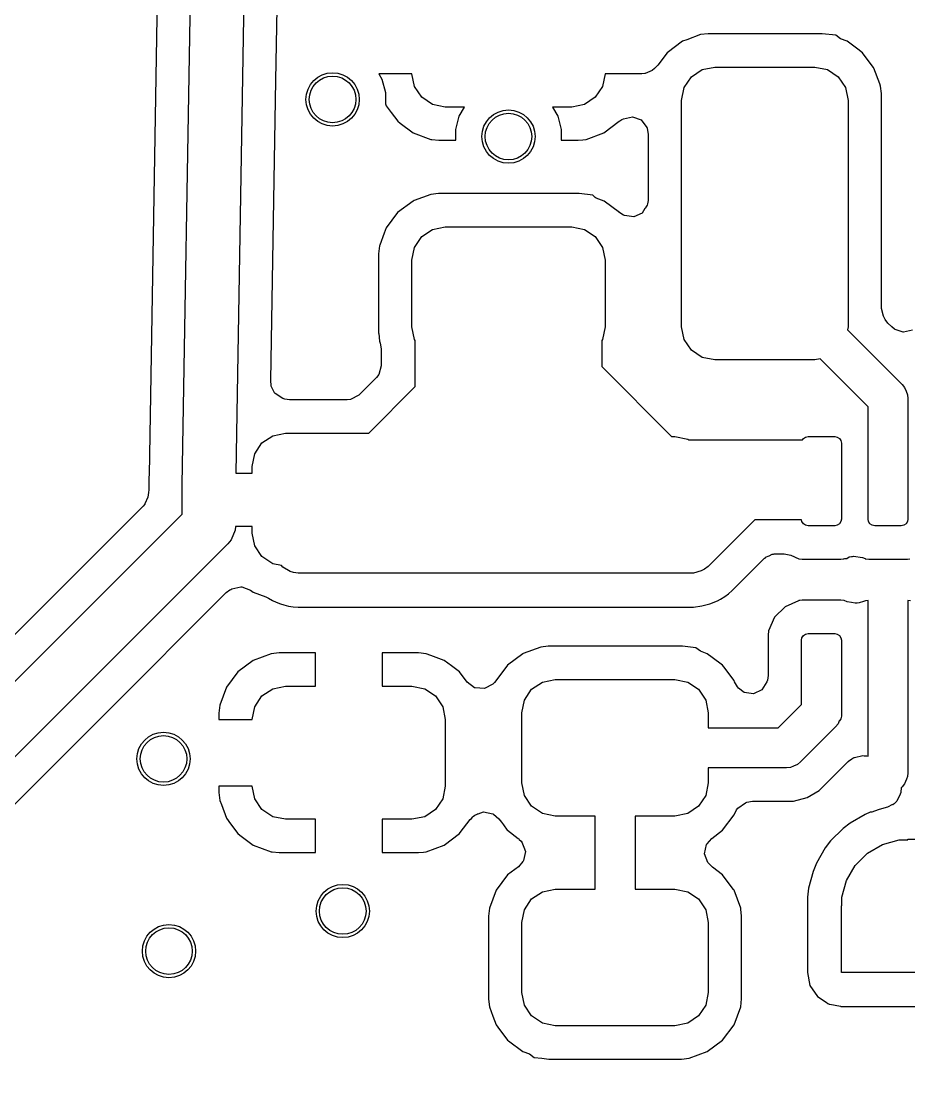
# Model space of a CAD drawing. Header units: inches. Extents: x 0.01 to 5.35, y 0.01 to 3.37.
# Drawn here: x 2.2865 to 2.5489, y 2.6522 to 2.965 of the extents above; entities that cross this region are included whole.
import ezdxf

# ---------------------------------------------------------------- set-up
doc = ezdxf.new("R2010")
doc.units = ezdxf.units.IN
doc.header["$MEASUREMENT"] = 0
doc.layers.add('BLACK', color=250, linetype='CONTINUOUS')

msp = doc.modelspace()

# ---------------------------------------------------------------- linework, layer by layer
at = {"layer": 'BLACK', "linetype": 'CONTINUOUS'}
for p, q in [((2.32681, 2.97895), (2.32428, 2.83087)), ((2.3341, 2.82793), (2.33667, 2.97899)), ((2.35236, 2.97554), (2.3499, 2.83134)), ((2.36175, 2.94756), (2.36211, 2.96871)), ((2.48203, 2.95905), (2.4775, 2.95565)), ((2.48323, 2.95949), (2.48203, 2.95905)), ((2.48203, 2.95905), (2.48203, 2.95905)), ((2.48734, 2.96103), (2.48323, 2.95949)), ((2.48955, 2.96126), (2.48734, 2.96103)), ((2.48961, 2.96127), (2.48955, 2.96126)), ((2.48969, 2.96128), (2.48961, 2.96127)), ((2.52299, 2.96128), (2.48969, 2.96128)), ((2.48969, 2.96128), (2.48969, 2.96128)), ((2.5231, 2.96128), (2.52299, 2.96128)), ((2.52299, 2.96128), (2.52299, 2.96128)), ((2.52299, 2.96128), (2.52299, 2.96128)), ((2.52329, 2.96125), (2.5231, 2.96128)), ((2.5273, 2.96082), (2.52329, 2.96125)), ((2.52869, 2.95977), (2.5273, 2.96082)), ((2.53064, 2.95905), (2.52869, 2.95977)), ((2.53382, 2.95667), (2.53064, 2.95905)), ((2.53064, 2.95905), (2.53064, 2.95905)), ((2.53064, 2.95905), (2.53064, 2.95905)), ((2.53064, 2.95905), (2.53064, 2.95905)), ((2.4775, 2.95565), (2.47474, 2.95197)), ((2.4775, 2.95565), (2.4775, 2.95565)), ((2.53518, 2.95565), (2.53382, 2.95667)), ((2.53603, 2.95451), (2.53518, 2.95565)), ((2.53518, 2.95565), (2.53518, 2.95565)), ((2.53518, 2.95565), (2.53518, 2.95565)), ((2.53847, 2.95125), (2.53603, 2.95451)), ((2.40201, 2.94945), (2.39219, 2.94945)), ((2.39219, 2.94945), (2.39309, 2.94788)), ((2.40276, 2.94568), (2.40201, 2.94945)), ((2.45909, 2.94945), (2.45835, 2.94568)), ((2.46997, 2.94945), (2.45909, 2.94945)), ((2.47084, 2.94953), (2.46997, 2.94945)), ((2.47098, 2.94955), (2.47084, 2.94953)), ((2.47304, 2.95045), (2.47098, 2.94955)), ((2.47376, 2.95098), (2.47304, 2.95045)), ((2.47474, 2.95197), (2.47376, 2.95098)), ((2.48462, 2.94853), (2.48781, 2.95067)), ((2.48781, 2.95067), (2.49157, 2.95142)), ((2.49157, 2.95142), (2.5211, 2.95142)), ((2.5211, 2.95142), (2.52487, 2.95067)), ((2.52487, 2.95067), (2.52806, 2.94853)), ((2.53857, 2.95112), (2.53847, 2.95125)), ((2.54029, 2.94651), (2.53857, 2.95112)), ((2.53857, 2.95112), (2.53857, 2.95112)), ((2.53857, 2.95112), (2.53857, 2.95112)), ((2.36023, 2.85875), (2.36175, 2.94756)), ((2.39309, 2.94788), (2.39416, 2.94391)), ((2.48248, 2.94534), (2.48462, 2.94853)), ((2.52806, 2.94853), (2.5302, 2.94534)), ((2.54055, 2.94581), (2.54029, 2.94651)), ((2.54029, 2.94651), (2.54029, 2.94651)), ((2.54029, 2.94651), (2.54029, 2.94651)), ((2.39416, 2.94391), (2.39416, 2.94056)), ((2.40489, 2.94249), (2.40276, 2.94568)), ((2.45835, 2.94568), (2.45621, 2.94249)), ((2.48173, 2.94157), (2.48248, 2.94534)), ((2.5302, 2.94534), (2.53094, 2.94157)), ((2.54079, 2.9436), (2.54055, 2.94581)), ((2.5408, 2.94354), (2.54079, 2.9436)), ((2.54081, 2.94346), (2.5408, 2.94354)), ((2.54081, 2.88007), (2.54081, 2.94346)), ((2.39416, 2.94056), (2.3944, 2.93992)), ((2.40808, 2.94036), (2.40489, 2.94249)), ((2.41185, 2.93961), (2.40808, 2.94036)), ((2.45302, 2.94036), (2.44925, 2.93961)), ((2.45621, 2.94249), (2.45302, 2.94036)), ((2.48173, 2.87465), (2.48173, 2.94157)), ((2.53094, 2.94157), (2.53094, 2.87465)), ((2.3944, 2.93992), (2.3944, 2.93992)), ((2.3944, 2.93992), (2.39581, 2.93803)), ((2.39581, 2.93803), (2.39779, 2.93539)), ((2.41757, 2.93961), (2.41185, 2.93961)), ((2.41493, 2.93291), (2.41599, 2.93688)), ((2.41599, 2.93688), (2.41757, 2.93961)), ((2.44925, 2.93961), (2.44352, 2.93961)), ((2.44352, 2.93961), (2.44509, 2.93688)), ((2.44509, 2.93688), (2.44616, 2.93291)), ((2.39779, 2.93539), (2.39779, 2.93539)), ((2.39779, 2.93539), (2.39856, 2.93481)), ((2.39856, 2.93481), (2.40232, 2.93199)), ((2.45878, 2.93199), (2.46331, 2.93539)), ((2.46331, 2.93539), (2.46345, 2.93549)), ((2.46331, 2.93539), (2.46331, 2.93539)), ((2.46345, 2.93549), (2.46346, 2.93548)), ((2.46346, 2.93548), (2.46409, 2.93591)), ((2.46409, 2.93591), (2.46454, 2.93616)), ((2.46454, 2.93616), (2.46723, 2.93674)), ((2.46723, 2.93674), (2.46981, 2.93578)), ((2.46981, 2.93578), (2.47146, 2.93358)), ((2.40232, 2.93199), (2.40232, 2.93199)), ((2.40232, 2.93199), (2.40762, 2.93002)), ((2.41493, 2.92976), (2.41493, 2.93291)), ((2.44616, 2.93291), (2.44616, 2.92976)), ((2.45348, 2.93002), (2.45878, 2.93199)), ((2.45878, 2.93199), (2.45878, 2.93199)), ((2.47146, 2.93358), (2.47147, 2.93354)), ((2.47147, 2.93354), (2.47152, 2.93341)), ((2.47152, 2.93341), (2.47156, 2.9333)), ((2.47156, 2.9333), (2.47187, 2.93159)), ((2.47187, 2.93159), (2.47187, 2.91235)), ((2.40762, 2.93002), (2.40762, 2.93002)), ((2.40762, 2.93002), (2.40789, 2.92999)), ((2.40789, 2.92999), (2.40997, 2.92976)), ((2.40997, 2.92976), (2.40997, 2.92976)), ((2.40997, 2.92976), (2.40997, 2.92976)), ((2.40997, 2.92976), (2.41493, 2.92976)), ((2.44616, 2.92976), (2.45113, 2.92976)), ((2.45113, 2.92976), (2.45114, 2.92976)), ((2.45114, 2.92976), (2.45254, 2.92992)), ((2.45114, 2.92976), (2.45114, 2.92976)), ((2.45254, 2.92992), (2.45348, 2.93002)), ((2.45348, 2.93002), (2.45348, 2.93002)), ((2.40231, 2.9118), (2.39777, 2.90841)), ((2.40264, 2.91192), (2.40231, 2.9118)), ((2.40231, 2.9118), (2.40231, 2.9118)), ((2.40762, 2.91378), (2.40264, 2.91192)), ((2.40982, 2.91402), (2.40762, 2.91378)), ((2.40989, 2.91403), (2.40982, 2.91402)), ((2.40997, 2.91404), (2.40989, 2.91403)), ((2.45114, 2.91404), (2.40997, 2.91404)), ((2.40997, 2.91404), (2.40997, 2.91404)), ((2.45125, 2.91404), (2.45114, 2.91404)), ((2.45114, 2.91404), (2.45114, 2.91404)), ((2.45114, 2.91404), (2.45114, 2.91404)), ((2.45144, 2.914), (2.45125, 2.91404)), ((2.45545, 2.91357), (2.45144, 2.914)), ((2.45616, 2.91285), (2.45545, 2.91357)), ((2.45649, 2.91266), (2.45616, 2.91285)), ((2.45879, 2.9118), (2.45649, 2.91266)), ((2.46333, 2.90841), (2.45879, 2.9118)), ((2.45879, 2.9118), (2.45879, 2.9118)), ((2.47185, 2.91194), (2.47167, 2.91098)), ((2.47187, 2.91235), (2.47181, 2.91215)), ((2.47181, 2.91215), (2.47185, 2.91194)), ((2.4709, 2.90955), (2.47006, 2.90824)), ((2.4711, 2.90971), (2.4709, 2.90955)), ((2.47117, 2.90996), (2.4711, 2.90971)), ((2.47155, 2.91055), (2.47117, 2.90996)), ((2.47167, 2.91098), (2.47155, 2.91055)), ((2.39777, 2.90841), (2.39438, 2.90387)), ((2.39777, 2.90841), (2.39777, 2.90841)), ((2.46337, 2.90837), (2.46333, 2.90841)), ((2.46333, 2.90841), (2.46333, 2.90841)), ((2.46333, 2.90841), (2.46333, 2.90841)), ((2.46341, 2.90834), (2.46337, 2.90837)), ((2.46347, 2.9083), (2.46341, 2.90834)), ((2.46454, 2.90762), (2.46347, 2.90831)), ((2.46347, 2.90831), (2.46347, 2.9083)), ((2.46483, 2.90749), (2.46454, 2.90762)), ((2.46756, 2.90709), (2.46483, 2.90749)), ((2.47006, 2.90824), (2.46756, 2.90709)), ((2.39438, 2.90387), (2.39379, 2.90229)), ((2.39438, 2.90387), (2.39438, 2.90387)), ((2.40489, 2.90129), (2.40808, 2.90342)), ((2.40808, 2.90342), (2.41185, 2.90417)), ((2.41185, 2.90417), (2.44925, 2.90417)), ((2.44925, 2.90417), (2.45302, 2.90342)), ((2.45302, 2.90342), (2.45621, 2.90129)), ((2.39379, 2.90229), (2.39247, 2.89875)), ((2.40276, 2.8981), (2.40489, 2.90129)), ((2.45621, 2.90129), (2.45835, 2.8981)), ((2.3924, 2.89856), (2.39215, 2.89622)), ((2.39215, 2.89622), (2.39215, 2.87276)), ((2.39247, 2.89875), (2.3924, 2.89856)), ((2.3924, 2.89856), (2.3924, 2.89856)), ((2.39247, 2.89875), (2.39247, 2.89875)), ((2.40201, 2.89433), (2.40276, 2.8981)), ((2.45835, 2.8981), (2.45909, 2.89433)), ((2.40201, 2.87465), (2.40201, 2.89433)), ((2.45909, 2.89433), (2.45909, 2.87465)), ((2.5414, 2.87773), (2.54081, 2.88007)), ((2.5419, 2.87682), (2.5414, 2.87773)), ((2.40276, 2.87088), (2.40201, 2.87465)), ((2.45909, 2.87465), (2.45835, 2.87088)), ((2.48248, 2.87088), (2.48173, 2.87465)), ((2.53094, 2.87465), (2.53076, 2.87373)), ((2.54273, 2.87571), (2.5419, 2.87682)), ((2.54385, 2.87459), (2.54273, 2.87571)), ((2.54467, 2.87393), (2.54385, 2.87459)), ((2.39215, 2.87276), (2.39215, 2.87268)), ((2.39215, 2.87268), (2.39216, 2.87262)), ((2.39216, 2.87262), (2.3924, 2.87041)), ((2.53076, 2.87373), (2.54693, 2.85756)), ((2.54492, 2.87377), (2.54467, 2.87393)), ((2.54721, 2.873), (2.54492, 2.87377)), ((2.54729, 2.873), (2.54721, 2.873)), ((2.54997, 2.87358), (2.54729, 2.873)), ((2.3924, 2.87041), (2.39263, 2.8698)), ((2.39263, 2.8698), (2.39293, 2.8681)), ((2.39293, 2.8681), (2.39293, 2.86312)), ((2.40299, 2.87053), (2.40276, 2.87088)), ((2.40299, 2.85693), (2.40299, 2.87053)), ((2.45835, 2.87088), (2.45811, 2.87053)), ((2.45811, 2.87053), (2.45811, 2.86283)), ((2.48462, 2.86769), (2.48248, 2.87088)), ((2.48781, 2.86555), (2.48462, 2.86769)), ((2.49157, 2.8648), (2.48781, 2.86555)), ((2.52267, 2.86512), (2.5211, 2.8648)), ((2.53685, 2.85094), (2.52267, 2.86512)), ((2.39293, 2.86312), (2.39216, 2.86048)), ((2.45811, 2.86283), (2.47878, 2.84217)), ((2.5211, 2.8648), (2.49157, 2.8648)), ((2.36023, 2.85852), (2.36023, 2.85875)), ((2.3915, 2.85967), (2.38628, 2.85444)), ((2.39216, 2.86048), (2.3915, 2.85967)), ((2.36033, 2.85744), (2.36023, 2.85852)), ((2.3604, 2.85711), (2.36033, 2.85744)), ((2.36149, 2.85491), (2.3604, 2.85711)), ((2.38921, 2.84315), (2.40299, 2.85693)), ((2.54693, 2.85756), (2.54767, 2.85667)), ((2.54767, 2.85667), (2.5481, 2.85561)), ((2.5481, 2.85561), (2.54855, 2.85454)), ((2.36153, 2.85487), (2.36149, 2.85491)), ((2.36384, 2.85338), (2.36153, 2.85487)), ((2.36443, 2.85321), (2.36384, 2.85338)), ((2.3658, 2.85301), (2.36443, 2.85321)), ((2.38283, 2.85301), (2.3658, 2.85301)), ((2.38386, 2.85312), (2.38283, 2.85301)), ((2.38628, 2.85444), (2.38386, 2.85312)), ((2.54855, 2.85454), (2.54866, 2.85339)), ((2.54866, 2.85339), (2.54866, 2.8402)), ((2.53685, 2.8402), (2.53685, 2.85094)), ((2.36084, 2.8424), (2.36461, 2.84315)), ((2.36461, 2.84315), (2.38921, 2.84315)), ((2.35551, 2.83707), (2.35765, 2.84027)), ((2.35765, 2.84027), (2.36084, 2.8424)), ((2.47878, 2.84217), (2.47976, 2.84217)), ((2.47976, 2.84217), (2.48353, 2.84142)), ((2.48353, 2.84142), (2.48388, 2.84118)), ((2.48388, 2.84118), (2.51747, 2.84118)), ((2.51747, 2.84118), (2.51774, 2.84159)), ((2.51774, 2.84159), (2.51838, 2.84202)), ((2.51838, 2.84202), (2.51913, 2.84217)), ((2.51913, 2.84217), (2.52701, 2.84217)), ((2.52701, 2.84217), (2.52776, 2.84202)), ((2.52776, 2.84202), (2.5284, 2.84159)), ((2.5284, 2.84159), (2.52883, 2.84095)), ((2.52883, 2.84095), (2.52898, 2.8402)), ((2.52898, 2.8402), (2.52898, 2.81776)), ((2.53685, 2.81776), (2.53685, 2.8402)), ((2.54866, 2.8402), (2.54866, 2.81776)), ((2.35476, 2.83331), (2.35551, 2.83707)), ((2.32427, 2.83059), (2.32425, 2.83032)), ((2.32428, 2.83087), (2.32427, 2.83059)), ((2.3499, 2.83134), (2.35476, 2.83134)), ((2.35476, 2.83134), (2.35476, 2.83331)), ((2.32423, 2.82788), (2.32421, 2.82637)), ((2.32424, 2.8302), (2.32423, 2.83013)), ((2.32423, 2.83013), (2.32423, 2.82801)), ((2.32423, 2.82801), (2.32423, 2.82797)), ((2.32423, 2.82797), (2.32423, 2.82792)), ((2.32423, 2.82792), (2.32423, 2.82788)), ((2.32425, 2.83032), (2.32424, 2.8302)), ((2.33409, 2.8278), (2.3341, 2.82786)), ((2.33409, 2.81925), (2.33409, 2.8278)), ((2.3341, 2.82786), (2.3341, 2.82793)), ((2.3239, 2.82428), (2.32306, 2.82227)), ((2.32413, 2.82562), (2.3239, 2.82428)), ((2.32421, 2.82637), (2.32413, 2.82562)), ((2.3225, 2.8216), (2.27574, 2.77483)), ((2.32302, 2.82221), (2.3225, 2.8216)), ((2.32306, 2.82227), (2.32302, 2.82221)), ((2.18843, 2.67358), (2.33409, 2.81925)), ((2.3498, 2.81559), (2.34969, 2.81445)), ((2.35476, 2.81559), (2.3498, 2.81559)), ((2.35476, 2.81362), (2.35476, 2.81559)), ((2.50339, 2.81756), (2.48956, 2.80374)), ((2.5172, 2.81756), (2.50339, 2.81756)), ((2.51732, 2.817), (2.5172, 2.81756)), ((2.51774, 2.81636), (2.51732, 2.817)), ((2.51838, 2.81594), (2.51774, 2.81636)), ((2.51913, 2.81579), (2.51838, 2.81594)), ((2.52701, 2.81579), (2.51913, 2.81579)), ((2.52776, 2.81594), (2.52701, 2.81579)), ((2.5284, 2.81636), (2.52776, 2.81594)), ((2.52883, 2.817), (2.5284, 2.81636)), ((2.52898, 2.81776), (2.52883, 2.817)), ((2.537, 2.817), (2.53685, 2.81776)), ((2.53743, 2.81636), (2.537, 2.817)), ((2.53807, 2.81594), (2.53743, 2.81636)), ((2.53882, 2.81579), (2.53807, 2.81594)), ((2.54669, 2.81579), (2.53882, 2.81579)), ((2.54745, 2.81594), (2.54669, 2.81579)), ((2.54808, 2.81636), (2.54745, 2.81594)), ((2.54851, 2.817), (2.54808, 2.81636)), ((2.54866, 2.81776), (2.54851, 2.817)), ((2.34969, 2.81445), (2.34852, 2.81161)), ((2.35551, 2.80986), (2.35476, 2.81362)), ((2.34754, 2.81042), (2.19399, 2.65687)), ((2.34852, 2.81161), (2.34754, 2.81042)), ((2.35765, 2.80666), (2.35551, 2.80986)), ((2.36084, 2.80453), (2.35765, 2.80666)), ((2.49668, 2.79662), (2.50612, 2.80607)), ((2.50612, 2.80607), (2.5064, 2.80622)), ((2.5064, 2.80622), (2.50658, 2.80647)), ((2.50658, 2.80647), (2.50759, 2.80687)), ((2.50759, 2.80687), (2.50854, 2.80739)), ((2.50854, 2.80739), (2.50885, 2.80737)), ((2.50885, 2.80737), (2.50914, 2.80748)), ((2.50914, 2.80748), (2.50957, 2.8075)), ((2.50957, 2.8075), (2.51204, 2.8075)), ((2.51204, 2.8075), (2.51401, 2.80708)), ((2.51401, 2.80708), (2.51638, 2.80604)), ((2.51638, 2.80604), (2.51737, 2.80593)), ((2.51737, 2.80593), (2.52877, 2.80593)), ((2.52877, 2.80593), (2.52878, 2.80593)), ((2.52878, 2.80593), (2.52881, 2.80593)), ((2.52881, 2.80593), (2.52948, 2.80601)), ((2.52948, 2.80601), (2.52971, 2.80602)), ((2.52971, 2.80602), (2.52999, 2.80607)), ((2.52999, 2.80607), (2.53059, 2.80614)), ((2.53059, 2.80614), (2.53126, 2.80655)), ((2.53126, 2.80655), (2.53193, 2.80669)), ((2.53193, 2.80669), (2.53226, 2.80673)), ((2.53226, 2.80673), (2.53253, 2.80677)), ((2.53253, 2.80677), (2.53522, 2.80641)), ((2.53522, 2.80641), (2.53596, 2.80609)), ((2.53596, 2.80609), (2.53605, 2.80605)), ((2.53605, 2.80605), (2.53606, 2.80604)), ((2.53606, 2.80604), (2.53606, 2.80604)), ((2.53606, 2.80604), (2.53705, 2.80593)), ((2.53705, 2.80593), (2.54846, 2.80593)), ((2.54846, 2.80593), (2.54846, 2.80593)), ((2.54846, 2.80593), (2.54849, 2.80593)), ((2.54849, 2.80593), (2.54917, 2.80601)), ((2.36338, 2.80402), (2.36084, 2.80453)), ((2.36387, 2.80353), (2.36338, 2.80402)), ((2.36595, 2.8023), (2.36387, 2.80353)), ((2.48754, 2.80241), (2.4852, 2.80181)), ((2.48845, 2.8029), (2.48754, 2.80241)), ((2.48956, 2.80374), (2.48845, 2.8029)), ((2.36694, 2.80201), (2.36595, 2.8023)), ((2.36831, 2.80181), (2.36694, 2.80201)), ((2.44433, 2.80181), (2.36831, 2.80181)), ((2.47976, 2.80181), (2.44433, 2.80181)), ((2.4852, 2.80181), (2.47976, 2.80181)), ((2.34709, 2.79602), (2.3482, 2.79686)), ((2.3482, 2.79686), (2.34824, 2.79688)), ((2.34824, 2.79688), (2.34842, 2.79697)), ((2.34842, 2.79697), (2.34874, 2.79715)), ((2.34874, 2.79715), (2.35143, 2.79773)), ((2.35143, 2.79773), (2.35155, 2.79773)), ((2.35155, 2.79773), (2.35168, 2.79772)), ((2.35168, 2.79772), (2.35426, 2.79676)), ((2.35426, 2.79676), (2.35426, 2.79676)), ((2.35426, 2.79676), (2.35506, 2.79615)), ((2.35506, 2.79615), (2.35506, 2.79615)), ((2.35506, 2.79615), (2.35507, 2.79615)), ((2.35507, 2.79615), (2.35507, 2.79615)), ((2.35507, 2.79615), (2.35878, 2.79476)), ((2.49559, 2.79568), (2.49668, 2.79662)), ((2.31145, 2.76039), (2.34709, 2.79602)), ((2.35878, 2.79476), (2.35957, 2.79439)), ((2.35957, 2.79439), (2.36081, 2.79365)), ((2.36081, 2.79365), (2.36189, 2.79318)), ((2.36189, 2.79318), (2.36311, 2.79265)), ((2.49003, 2.79266), (2.49236, 2.79358)), ((2.49236, 2.79358), (2.49327, 2.79408)), ((2.49327, 2.79408), (2.49448, 2.79485)), ((2.49448, 2.79485), (2.49559, 2.79568)), ((2.51627, 2.7936), (2.51233, 2.79186)), ((2.51636, 2.79364), (2.51627, 2.7936)), ((2.51638, 2.79365), (2.51636, 2.79364)), ((2.51666, 2.79368), (2.51638, 2.79365)), ((2.51638, 2.79365), (2.51638, 2.79365)), ((2.51638, 2.79365), (2.51638, 2.79365)), ((2.51737, 2.79376), (2.51666, 2.79368)), ((2.51737, 2.79376), (2.51737, 2.79376)), ((2.52877, 2.79376), (2.51737, 2.79376)), ((2.51737, 2.79376), (2.51737, 2.79376)), ((2.51737, 2.79376), (2.51737, 2.79376)), ((2.52976, 2.79365), (2.52877, 2.79376)), ((2.53063, 2.79326), (2.52976, 2.79365)), ((2.52976, 2.79365), (2.52976, 2.79365)), ((2.53195, 2.79309), (2.53063, 2.79326)), ((2.53309, 2.79287), (2.53195, 2.79309)), ((2.53359, 2.79294), (2.53332, 2.7929)), ((2.53421, 2.79302), (2.53359, 2.79294)), ((2.53555, 2.7934), (2.53421, 2.79302)), ((2.53607, 2.79363), (2.53555, 2.7934)), ((2.53685, 2.79372), (2.53607, 2.79363)), ((2.53685, 2.7477), (2.53685, 2.79372)), ((2.54944, 2.79363), (2.54866, 2.79372)), ((2.54866, 2.79372), (2.54866, 2.74276)), ((2.36311, 2.79265), (2.36311, 2.79265)), ((2.36311, 2.79265), (2.36311, 2.79265)), ((2.36311, 2.79265), (2.36311, 2.79265)), ((2.36311, 2.79265), (2.36311, 2.79265)), ((2.36311, 2.79265), (2.3641, 2.79236)), ((2.3641, 2.79236), (2.3641, 2.79236)), ((2.3641, 2.79236), (2.36411, 2.79236)), ((2.36411, 2.79236), (2.36551, 2.79205)), ((2.36551, 2.79205), (2.36688, 2.79185)), ((2.36688, 2.79185), (2.36831, 2.79175)), ((2.36831, 2.79175), (2.4852, 2.79175)), ((2.4852, 2.79175), (2.48769, 2.79206)), ((2.4852, 2.79175), (2.4852, 2.79175)), ((2.48769, 2.79206), (2.49003, 2.79266)), ((2.51233, 2.79186), (2.5092, 2.78873)), ((2.5332, 2.79292), (2.53309, 2.79287)), ((2.53332, 2.7929), (2.5332, 2.79292)), ((2.5092, 2.78873), (2.50742, 2.78468)), ((2.50739, 2.7844), (2.5073, 2.7837)), ((2.5073, 2.7837), (2.5073, 2.77149)), ((2.5074, 2.78458), (2.50739, 2.7844)), ((2.50742, 2.78468), (2.5074, 2.78458)), ((2.51774, 2.78332), (2.51838, 2.78375)), ((2.51838, 2.78375), (2.51913, 2.7839)), ((2.51913, 2.7839), (2.52701, 2.7839)), ((2.52701, 2.7839), (2.52776, 2.78375)), ((2.52776, 2.78375), (2.5284, 2.78332)), ((2.51717, 2.78193), (2.51732, 2.78268)), ((2.51717, 2.76292), (2.51717, 2.78193)), ((2.51732, 2.78268), (2.51774, 2.78332)), ((2.5284, 2.78332), (2.52883, 2.78268)), ((2.52883, 2.78268), (2.52898, 2.78193)), ((2.52898, 2.78193), (2.52898, 2.75949)), ((2.36038, 2.77794), (2.35508, 2.77596)), ((2.36272, 2.77819), (2.36038, 2.77794)), ((2.36038, 2.77794), (2.36038, 2.77794)), ((2.37346, 2.77819), (2.36272, 2.77819)), ((2.37346, 2.76835), (2.37346, 2.77819)), ((2.40389, 2.77819), (2.39315, 2.77819)), ((2.39315, 2.77819), (2.39315, 2.76835)), ((2.40624, 2.77794), (2.40389, 2.77819)), ((2.40389, 2.77819), (2.40389, 2.77819)), ((2.40762, 2.77742), (2.40624, 2.77794)), ((2.40624, 2.77794), (2.40624, 2.77794)), ((2.41154, 2.77596), (2.40762, 2.77742)), ((2.43479, 2.77794), (2.43025, 2.77455)), ((2.43485, 2.77797), (2.43479, 2.77794)), ((2.43479, 2.77794), (2.43479, 2.77794)), ((2.4401, 2.77992), (2.43485, 2.77797)), ((2.4423, 2.78016), (2.4401, 2.77992)), ((2.44237, 2.78017), (2.4423, 2.78016)), ((2.44245, 2.78018), (2.44237, 2.78017)), ((2.48165, 2.78018), (2.44245, 2.78018)), ((2.44245, 2.78018), (2.44245, 2.78018)), ((2.48176, 2.78018), (2.48165, 2.78018)), ((2.48165, 2.78018), (2.48165, 2.78018)), ((2.48165, 2.78018), (2.48165, 2.78018)), ((2.48195, 2.78014), (2.48176, 2.78018)), ((2.48596, 2.77971), (2.48195, 2.78014)), ((2.48736, 2.77867), (2.48596, 2.77971)), ((2.4893, 2.77794), (2.48736, 2.77867)), ((2.49076, 2.77685), (2.4893, 2.77794)), ((2.4893, 2.77794), (2.4893, 2.77794)), ((2.4893, 2.77794), (2.4893, 2.77794)), ((2.4893, 2.77794), (2.4893, 2.77794)), ((2.35508, 2.77596), (2.35054, 2.77257)), ((2.35508, 2.77596), (2.35508, 2.77596)), ((2.41366, 2.77437), (2.41154, 2.77596)), ((2.41154, 2.77596), (2.41154, 2.77596)), ((2.41607, 2.77257), (2.41366, 2.77437)), ((2.43025, 2.77455), (2.42681, 2.76995)), ((2.43025, 2.77455), (2.43025, 2.77455)), ((2.43025, 2.77455), (2.43025, 2.77455)), ((2.49384, 2.77455), (2.49076, 2.77685)), ((2.49422, 2.77404), (2.49384, 2.77455)), ((2.49384, 2.77455), (2.49384, 2.77455)), ((2.35054, 2.77257), (2.34715, 2.76804)), ((2.35054, 2.77257), (2.35054, 2.77257)), ((2.41834, 2.76953), (2.41607, 2.77257)), ((2.41607, 2.77257), (2.41607, 2.77257)), ((2.41607, 2.77257), (2.41607, 2.77257)), ((2.49724, 2.77001), (2.49422, 2.77404)), ((2.5073, 2.77149), (2.50711, 2.77011)), ((2.34715, 2.76804), (2.34517, 2.76273)), ((2.34715, 2.76804), (2.34715, 2.76804)), ((2.36084, 2.7676), (2.36461, 2.76835)), ((2.36461, 2.76835), (2.37346, 2.76835)), ((2.39315, 2.76835), (2.40201, 2.76835)), ((2.40201, 2.76835), (2.40577, 2.7676)), ((2.42054, 2.76788), (2.41834, 2.76953)), ((2.42587, 2.76894), (2.42346, 2.76762)), ((2.42636, 2.76942), (2.42587, 2.76894)), ((2.42681, 2.76995), (2.42636, 2.76942)), ((2.43737, 2.76743), (2.44056, 2.76957)), ((2.44056, 2.76957), (2.44433, 2.77031)), ((2.44433, 2.77031), (2.47976, 2.77031)), ((2.47976, 2.77031), (2.48353, 2.76957)), ((2.48353, 2.76957), (2.48672, 2.76743)), ((2.49739, 2.76961), (2.49724, 2.77001)), ((2.49724, 2.77001), (2.49724, 2.77001)), ((2.49827, 2.76812), (2.49739, 2.76961)), ((2.49858, 2.76777), (2.49827, 2.76812)), ((2.50695, 2.76959), (2.50546, 2.76727)), ((2.50711, 2.77011), (2.50695, 2.76959)), ((2.35551, 2.76227), (2.35765, 2.76546)), ((2.35765, 2.76546), (2.36084, 2.7676)), ((2.40577, 2.7676), (2.40897, 2.76546)), ((2.40897, 2.76546), (2.4111, 2.76227)), ((2.42071, 2.76782), (2.42054, 2.76788)), ((2.42346, 2.76762), (2.42071, 2.76782)), ((2.43524, 2.76424), (2.43737, 2.76743)), ((2.48672, 2.76743), (2.48886, 2.76424)), ((2.50024, 2.76652), (2.49858, 2.76777)), ((2.50296, 2.76613), (2.50024, 2.76652)), ((2.50546, 2.76727), (2.50296, 2.76613)), ((2.34517, 2.76273), (2.34492, 2.76039)), ((2.34517, 2.76273), (2.34517, 2.76273)), ((2.35476, 2.7585), (2.35551, 2.76227)), ((2.4111, 2.76227), (2.41185, 2.7585)), ((2.43449, 2.76047), (2.43524, 2.76424)), ((2.48886, 2.76424), (2.48961, 2.76047)), ((2.51029, 2.75604), (2.51717, 2.76292)), ((2.288, 2.73693), (2.31145, 2.76039)), ((2.34492, 2.76039), (2.34492, 2.76039)), ((2.34492, 2.76039), (2.34492, 2.7585)), ((2.43449, 2.7398), (2.43449, 2.76047)), ((2.48961, 2.76047), (2.48961, 2.75604)), ((2.52883, 2.75873), (2.5284, 2.7581)), ((2.52898, 2.75949), (2.52883, 2.75873)), ((2.34492, 2.7585), (2.35476, 2.7585)), ((2.41185, 2.7585), (2.41185, 2.73882)), ((2.48961, 2.75604), (2.51029, 2.75604)), ((2.52725, 2.7563), (2.51691, 2.74596)), ((2.52798, 2.75719), (2.52725, 2.7563)), ((2.52834, 2.75806), (2.52798, 2.75719)), ((2.5284, 2.7581), (2.52834, 2.75806)), ((2.53091, 2.74602), (2.53102, 2.74607)), ((2.53102, 2.74607), (2.53104, 2.74611)), ((2.53104, 2.74611), (2.53105, 2.74613)), ((2.53104, 2.74611), (2.53104, 2.74611)), ((2.53105, 2.74613), (2.53108, 2.74617)), ((2.53108, 2.74617), (2.53203, 2.74685)), ((2.53203, 2.74685), (2.53208, 2.74688)), ((2.53208, 2.74686), (2.53232, 2.74703)), ((2.53208, 2.74688), (2.53208, 2.74686)), ((2.53232, 2.74703), (2.53271, 2.74722)), ((2.53271, 2.74722), (2.5328, 2.74727)), ((2.53271, 2.74722), (2.53271, 2.74722)), ((2.5328, 2.74727), (2.53281, 2.74724)), ((2.53281, 2.74724), (2.53528, 2.74781)), ((2.53528, 2.74781), (2.5357, 2.74779)), ((2.5357, 2.74779), (2.5357, 2.74779)), ((2.5357, 2.74779), (2.53615, 2.74777)), ((2.53615, 2.74777), (2.53625, 2.74774)), ((2.53625, 2.74774), (2.53648, 2.74774)), ((2.53648, 2.74774), (2.53654, 2.74774)), ((2.53654, 2.74774), (2.53685, 2.7477)), ((2.51274, 2.74423), (2.48961, 2.74423)), ((2.48961, 2.74423), (2.48961, 2.7398)), ((2.51389, 2.74435), (2.51274, 2.74423)), ((2.51477, 2.74471), (2.51389, 2.74435)), ((2.51602, 2.74523), (2.51477, 2.74471)), ((2.51691, 2.74596), (2.51602, 2.74523)), ((2.52242, 2.73752), (2.53091, 2.74602)), ((2.43524, 2.73604), (2.43449, 2.7398)), ((2.48961, 2.7398), (2.48886, 2.73604)), ((2.54823, 2.74083), (2.54767, 2.73948)), ((2.54855, 2.7416), (2.54823, 2.74083)), ((2.54866, 2.74276), (2.54855, 2.7416)), ((2.2033, 2.65224), (2.288, 2.73693)), ((2.35476, 2.73882), (2.34492, 2.73882)), ((2.34492, 2.73882), (2.34492, 2.73693)), ((2.34492, 2.73693), (2.34517, 2.73459)), ((2.35551, 2.73505), (2.35476, 2.73882)), ((2.41185, 2.73882), (2.4111, 2.73505)), ((2.51882, 2.73544), (2.52242, 2.73752)), ((2.54648, 2.73672), (2.54639, 2.73642)), ((2.54649, 2.73682), (2.54648, 2.73672)), ((2.54651, 2.73686), (2.54649, 2.73682)), ((2.54654, 2.73717), (2.54651, 2.73692)), ((2.54651, 2.73692), (2.54651, 2.73686)), ((2.54667, 2.73809), (2.54654, 2.73717)), ((2.54654, 2.73717), (2.54654, 2.73717)), ((2.54693, 2.73858), (2.54667, 2.73832)), ((2.54667, 2.73832), (2.54667, 2.73809)), ((2.54767, 2.73948), (2.54693, 2.73858)), ((2.34517, 2.73459), (2.34517, 2.73459)), ((2.34517, 2.73459), (2.34564, 2.73335)), ((2.35765, 2.73186), (2.35551, 2.73505)), ((2.4111, 2.73505), (2.40897, 2.73186)), ((2.43737, 2.73284), (2.43524, 2.73604)), ((2.48886, 2.73604), (2.48672, 2.73284)), ((2.49837, 2.73225), (2.50057, 2.7339)), ((2.50057, 2.7339), (2.50102, 2.73406)), ((2.50102, 2.73406), (2.50272, 2.73437)), ((2.50272, 2.73437), (2.51481, 2.73437)), ((2.51481, 2.73437), (2.51882, 2.73544)), ((2.51481, 2.73437), (2.51481, 2.73437)), ((2.54451, 2.73357), (2.54436, 2.73343)), ((2.54455, 2.73358), (2.54451, 2.73357)), ((2.54464, 2.73366), (2.54455, 2.73358)), ((2.5454, 2.73435), (2.54463, 2.73367)), ((2.54463, 2.73367), (2.54464, 2.73366)), ((2.54631, 2.73644), (2.5454, 2.73435)), ((2.54639, 2.73642), (2.54631, 2.73644)), ((2.34564, 2.73335), (2.34715, 2.72929)), ((2.36084, 2.72973), (2.35765, 2.73186)), ((2.40897, 2.73186), (2.40577, 2.72973)), ((2.42062, 2.73024), (2.42127, 2.73049)), ((2.42127, 2.73049), (2.4214, 2.73058)), ((2.4214, 2.73058), (2.42155, 2.73059)), ((2.42155, 2.73059), (2.42319, 2.7312)), ((2.42319, 2.7312), (2.42588, 2.73062)), ((2.42588, 2.73062), (2.42606, 2.73052)), ((2.42606, 2.73052), (2.42615, 2.73047)), ((2.42615, 2.73047), (2.42772, 2.72911)), ((2.44056, 2.73071), (2.43737, 2.73284)), ((2.44433, 2.72996), (2.44056, 2.73071)), ((2.48353, 2.73071), (2.47976, 2.72996)), ((2.48672, 2.73284), (2.48353, 2.73071)), ((2.49724, 2.73026), (2.49734, 2.73054)), ((2.49734, 2.73054), (2.498, 2.73176)), ((2.498, 2.73176), (2.49837, 2.73225)), ((2.53603, 2.73044), (2.53155, 2.72785)), ((2.53752, 2.73106), (2.53603, 2.73044)), ((2.53603, 2.73044), (2.53603, 2.73044)), ((2.538, 2.73106), (2.53752, 2.73106)), ((2.53981, 2.73181), (2.538, 2.73106)), ((2.54219, 2.73245), (2.53981, 2.73181)), ((2.54262, 2.73256), (2.54219, 2.73245)), ((2.54219, 2.73245), (2.54219, 2.73245)), ((2.5441, 2.73335), (2.54262, 2.73256)), ((2.54414, 2.73328), (2.5441, 2.73335)), ((2.54436, 2.73343), (2.54414, 2.73328)), ((2.34715, 2.72929), (2.34715, 2.72929)), ((2.34715, 2.72929), (2.34836, 2.72767)), ((2.34836, 2.72767), (2.35054, 2.72476)), ((2.36461, 2.72898), (2.36084, 2.72973)), ((2.37346, 2.72898), (2.36461, 2.72898)), ((2.37346, 2.71913), (2.37346, 2.72898)), ((2.40201, 2.72898), (2.39315, 2.72898)), ((2.39315, 2.72898), (2.39315, 2.71913)), ((2.40577, 2.72973), (2.40201, 2.72898)), ((2.41628, 2.72504), (2.4192, 2.72893)), ((2.4192, 2.72893), (2.41965, 2.72927)), ((2.41965, 2.72927), (2.41996, 2.72974)), ((2.41996, 2.72974), (2.42018, 2.72991)), ((2.42018, 2.72991), (2.42062, 2.73024)), ((2.42772, 2.72911), (2.42846, 2.72812)), ((2.42846, 2.72812), (2.42846, 2.72812)), ((2.42846, 2.72812), (2.42906, 2.72732)), ((2.42906, 2.72732), (2.43019, 2.72582)), ((2.45614, 2.72996), (2.44433, 2.72996)), ((2.45614, 2.70831), (2.45614, 2.72996)), ((2.47976, 2.72996), (2.46795, 2.72996)), ((2.46795, 2.72996), (2.46795, 2.70831)), ((2.49384, 2.72573), (2.49724, 2.73026)), ((2.53154, 2.72785), (2.52946, 2.72625)), ((2.53155, 2.72785), (2.53154, 2.72785)), ((2.53154, 2.72785), (2.53154, 2.72785)), ((2.35054, 2.72476), (2.35054, 2.72476)), ((2.35054, 2.72476), (2.35115, 2.7243)), ((2.35115, 2.7243), (2.35508, 2.72136)), ((2.41154, 2.72136), (2.41607, 2.72476)), ((2.41607, 2.72476), (2.41628, 2.72504)), ((2.43019, 2.72582), (2.43025, 2.72573)), ((2.43025, 2.72573), (2.43344, 2.72334)), ((2.49064, 2.72333), (2.49384, 2.72573)), ((2.52946, 2.72625), (2.5258, 2.72259)), ((2.52946, 2.72625), (2.52946, 2.72625)), ((2.35508, 2.72136), (2.35508, 2.72136)), ((2.35508, 2.72136), (2.36038, 2.71939)), ((2.40624, 2.71939), (2.41154, 2.72136)), ((2.41154, 2.72136), (2.41154, 2.72136)), ((2.43344, 2.72334), (2.4336, 2.7232)), ((2.4336, 2.7232), (2.4337, 2.72304)), ((2.4337, 2.72304), (2.43426, 2.72248)), ((2.43426, 2.72248), (2.43459, 2.72204)), ((2.43459, 2.72204), (2.43498, 2.72098)), ((2.48854, 2.7188), (2.48913, 2.72149)), ((2.48913, 2.72149), (2.48928, 2.72176)), ((2.48928, 2.72176), (2.49064, 2.72333)), ((2.5258, 2.72259), (2.5242, 2.7205)), ((2.5258, 2.72259), (2.5258, 2.72259)), ((2.53668, 2.719), (2.54113, 2.72157)), ((2.54113, 2.72157), (2.54609, 2.7229)), ((2.54609, 2.7229), (2.54866, 2.7229)), ((2.54866, 2.7229), (2.54866, 2.72307)), ((2.54866, 2.72307), (2.55654, 2.72307)), ((2.36038, 2.71939), (2.36038, 2.71939)), ((2.36038, 2.71939), (2.36065, 2.71936)), ((2.36065, 2.71936), (2.36272, 2.71913)), ((2.36272, 2.71913), (2.36272, 2.71913)), ((2.36272, 2.71913), (2.36272, 2.71913)), ((2.36272, 2.71913), (2.37346, 2.71913)), ((2.39315, 2.71913), (2.40389, 2.71913)), ((2.40389, 2.71913), (2.40546, 2.7193)), ((2.40389, 2.71913), (2.40389, 2.71913)), ((2.40389, 2.71913), (2.40389, 2.71913)), ((2.40546, 2.7193), (2.40624, 2.71939)), ((2.40624, 2.71939), (2.40624, 2.71939)), ((2.43555, 2.71947), (2.43496, 2.71678)), ((2.43498, 2.72098), (2.43505, 2.72087)), ((2.43505, 2.72087), (2.43505, 2.72079)), ((2.43505, 2.72079), (2.43555, 2.71947)), ((2.48951, 2.71623), (2.48854, 2.7188)), ((2.52294, 2.71832), (2.52161, 2.71601)), ((2.5242, 2.7205), (2.52294, 2.71832)), ((2.5242, 2.7205), (2.5242, 2.7205)), ((2.5242, 2.7205), (2.5242, 2.7205)), ((2.53304, 2.71537), (2.53668, 2.719)), ((2.43346, 2.71494), (2.43025, 2.71254)), ((2.43482, 2.71651), (2.43346, 2.71494)), ((2.43487, 2.71661), (2.43482, 2.71651)), ((2.43496, 2.71678), (2.43487, 2.71661)), ((2.48983, 2.71579), (2.48951, 2.71623)), ((2.49082, 2.71481), (2.48983, 2.71579)), ((2.49384, 2.71254), (2.49082, 2.71481)), ((2.52161, 2.71601), (2.5206, 2.71359)), ((2.53047, 2.71092), (2.53304, 2.71537)), ((2.43025, 2.71254), (2.42686, 2.70801)), ((2.43025, 2.71254), (2.43025, 2.71254)), ((2.4952, 2.71072), (2.49384, 2.71254)), ((2.49384, 2.71254), (2.49384, 2.71254)), ((2.49384, 2.71254), (2.49384, 2.71254)), ((2.5206, 2.71359), (2.51926, 2.70858)), ((2.49711, 2.70818), (2.4952, 2.71072)), ((2.4952, 2.71072), (2.4952, 2.71072)), ((2.51926, 2.70858), (2.51892, 2.70598)), ((2.51926, 2.70858), (2.51926, 2.70858)), ((2.52914, 2.70596), (2.53047, 2.71092)), ((2.42686, 2.708), (2.42488, 2.7027)), ((2.42686, 2.70801), (2.42686, 2.708)), ((2.42686, 2.708), (2.42686, 2.708)), ((2.43524, 2.70223), (2.43737, 2.70542)), ((2.43737, 2.70542), (2.44056, 2.70756)), ((2.44056, 2.70756), (2.44433, 2.70831)), ((2.44433, 2.70831), (2.45614, 2.70831)), ((2.46795, 2.70831), (2.47976, 2.70831)), ((2.47976, 2.70831), (2.48353, 2.70756)), ((2.48353, 2.70756), (2.48672, 2.70542)), ((2.48672, 2.70542), (2.48886, 2.70223)), ((2.49724, 2.70801), (2.49711, 2.70818)), ((2.49922, 2.7027), (2.49724, 2.708)), ((2.49724, 2.708), (2.49724, 2.70801)), ((2.51892, 2.70598), (2.51892, 2.6837)), ((2.52914, 2.70339), (2.52914, 2.70596)), ((2.42488, 2.7027), (2.42463, 2.70039)), ((2.42488, 2.7027), (2.42488, 2.7027)), ((2.49925, 2.70238), (2.49922, 2.7027)), ((2.49947, 2.70035), (2.49925, 2.70238)), ((2.52898, 2.6837), (2.52898, 2.70339)), ((2.52898, 2.70339), (2.52914, 2.70339)), ((2.42463, 2.70039), (2.42463, 2.70035)), ((2.42463, 2.70035), (2.42463, 2.70035)), ((2.42463, 2.70035), (2.42463, 2.67591)), ((2.43449, 2.69846), (2.43524, 2.70223)), ((2.48886, 2.70223), (2.48961, 2.69846)), ((2.49947, 2.67591), (2.49947, 2.70035)), ((2.43449, 2.6778), (2.43449, 2.69846)), ((2.48961, 2.69846), (2.48961, 2.6778)), ((2.51892, 2.6837), (2.51968, 2.67985)), ((2.58803, 2.6837), (2.52898, 2.6837)), ((2.43524, 2.67403), (2.43449, 2.6778)), ((2.48961, 2.6778), (2.48886, 2.67403)), ((2.51968, 2.67985), (2.51968, 2.67985)), ((2.51968, 2.67985), (2.51968, 2.67985)), ((2.51968, 2.67985), (2.51968, 2.67985)), ((2.51968, 2.67985), (2.52186, 2.67659)), ((2.42463, 2.67591), (2.42463, 2.67583)), ((2.42463, 2.67583), (2.42464, 2.67577)), ((2.42464, 2.67577), (2.42488, 2.67356)), ((2.49922, 2.67356), (2.49947, 2.67591)), ((2.52186, 2.67659), (2.52186, 2.67659)), ((2.52186, 2.67659), (2.52473, 2.67467)), ((2.52473, 2.67467), (2.52491, 2.67452)), ((2.52491, 2.67452), (2.52492, 2.67452)), ((2.52492, 2.67452), (2.52512, 2.6744)), ((2.52512, 2.6744), (2.52536, 2.67434)), ((2.52536, 2.67434), (2.52536, 2.67434)), ((2.52536, 2.67434), (2.5256, 2.67431)), ((2.5256, 2.67431), (2.52868, 2.6737)), ((2.42488, 2.67356), (2.4259, 2.67081)), ((2.43737, 2.67084), (2.43524, 2.67403)), ((2.48886, 2.67403), (2.48672, 2.67084)), ((2.49724, 2.66825), (2.49922, 2.67356)), ((2.52868, 2.6737), (2.52878, 2.67367)), ((2.52878, 2.67367), (2.52898, 2.67364)), ((2.52898, 2.67364), (2.58803, 2.67364)), ((2.4259, 2.67081), (2.42686, 2.66825)), ((2.42686, 2.66825), (2.42686, 2.66825)), ((2.42686, 2.66825), (2.42739, 2.66754)), ((2.44056, 2.6687), (2.43737, 2.67084)), ((2.44433, 2.66795), (2.44056, 2.6687)), ((2.47976, 2.66795), (2.44433, 2.66795)), ((2.48353, 2.6687), (2.47976, 2.66795)), ((2.48672, 2.67084), (2.48353, 2.6687)), ((2.49384, 2.66372), (2.49724, 2.66825)), ((2.42739, 2.66754), (2.43025, 2.66372)), ((2.43025, 2.66372), (2.43025, 2.66372)), ((2.43025, 2.66372), (2.43052, 2.66352)), ((2.43052, 2.66352), (2.43479, 2.66032)), ((2.4893, 2.66032), (2.49384, 2.66372)), ((2.43479, 2.66032), (2.43479, 2.66032)), ((2.43479, 2.66032), (2.43674, 2.6596)), ((2.43674, 2.6596), (2.43813, 2.65855)), ((2.43813, 2.65855), (2.44037, 2.65831)), ((2.484, 2.65834), (2.4893, 2.66032)), ((2.44037, 2.65831), (2.44037, 2.65831)), ((2.44037, 2.65831), (2.44037, 2.65831)), ((2.44037, 2.65831), (2.44245, 2.65809)), ((2.44245, 2.65809), (2.48165, 2.65809)), ((2.48165, 2.65809), (2.484, 2.65834))]:
    msp.add_line(p, q, dxfattribs=at)
at = {"layer": 'BLACK'}
for centre in [(2.37854, 2.94186), (2.43054, 2.93086), (2.32854, 2.74686), (2.38154, 2.70186), (2.33016, 2.69)]:
    msp.add_circle(centre, 0.00787, dxfattribs=at)
at = {"layer": 'WHITE'}
for centre in [(2.37854, 2.94186), (2.43054, 2.93086), (2.32854, 2.74686), (2.38154, 2.70186), (2.33016, 2.69)]:
    msp.add_circle(centre, 0.00689, dxfattribs=at)

doc.saveas('drawing.dxf')
